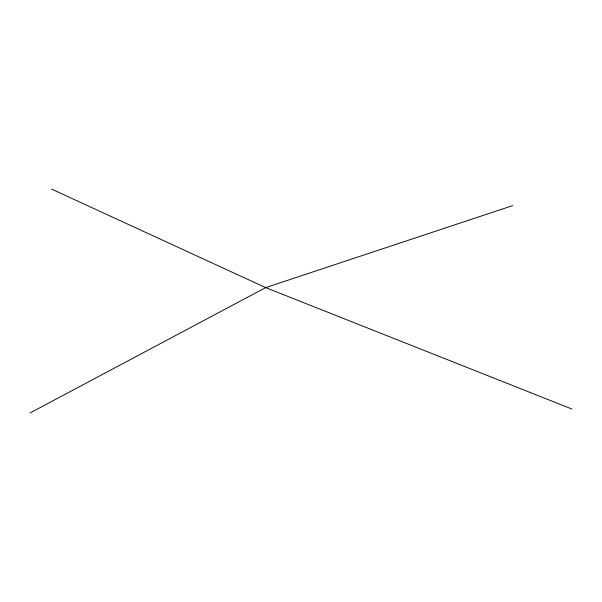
<?xml version="1.0" encoding="UTF-8"?>
<svg xmlns="http://www.w3.org/2000/svg" width="602" height="602" viewBox="0 0 602 602"><rect width="100%" height="100%" fill="white"/><g stroke="black" fill="none" stroke-linecap="round" stroke-linejoin="round"><path stroke-width="0.9" d="M30.1 412.942L265.67 287.613L512.573 205.651M571.9 409.029L265.67 287.613L51.516 189.058"/></g></svg>
